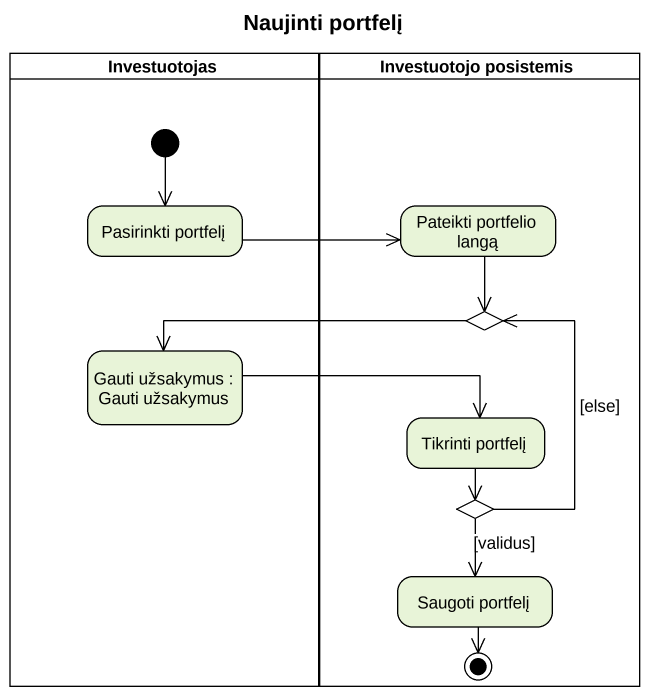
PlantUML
@startuml
title Naujinti portfelį
hide empty description
state Investuotojas <<partition>> {
  state "Pasirinkti portfelį" as Pasirinkti_portfelį
  state "Gauti užsakymus : Gauti užsakymus" as Gauti_užsakymus
  [*] --> Pasirinkti_portfelį
}
state "Investuotojo posistemis" as Investuotojo_posistemis <<partition>> {
  state "Pateikti portfelio langą" as Pateikti_portfelio_langą
  state choice1 <<choice>>
  state "Tikrinti portfelį" as Tikrinti_portfelį
  state choice2 <<choice>>
  state "Saugoti portfelį" as Saugoti_portfelį
  Saugoti_portfelį --> [*]
}
Pasirinkti_portfelį -right-> Pateikti_portfelio_langą
Pateikti_portfelio_langą --> choice1
Gauti_užsakymus -right-> Tikrinti_portfelį
choice1 -left-> Gauti_užsakymus
Tikrinti_portfelį --> choice2
choice2 -up-> choice1 : [else]
choice2 --> Saugoti_portfelį : [validus]
@enduml
